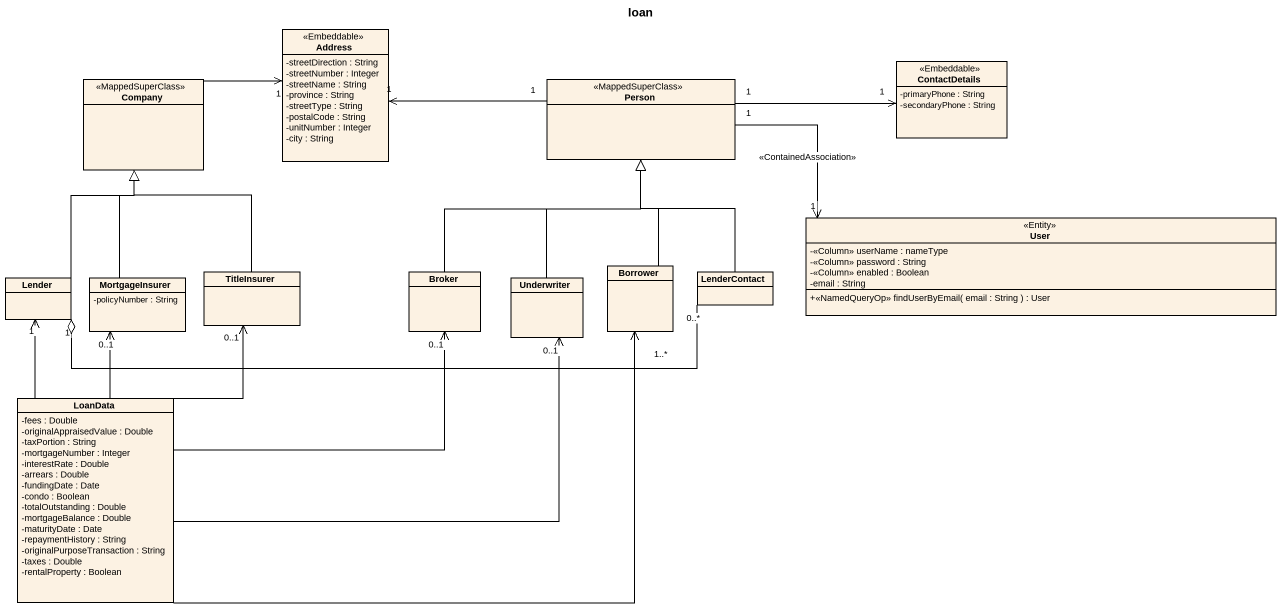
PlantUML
@startuml
title loan
hide circle
hide empty members
skinparam classAttributeIconSize 0
class Address <<Embeddable>> {
  -streetDirection : String
  -streetNumber : Integer
  -streetName : String
  -province : String
  -streetType : String
  -postalCode : String
  -unitNumber : Integer
  -city : String
}
class Company <<MappedSuperClass>>
class "Person" as Person_ <<MappedSuperClass>>
class ContactDetails <<Embeddable>> {
  -primaryPhone : String
  -secondaryPhone : String
}
class User <<Entity>> {
  -<<Column>> userName : nameType
  -<<Column>> password : String
  -<<Column>> enabled : Boolean
  -email : String
  +<<NamedQueryOp>> findUserByEmail( email : String ) : User
}
class TitleInsurer
class Broker
class Borrower
class LenderContact
class Lender
class MortgageInsurer {
  -policyNumber : String
}
class Underwriter
class LoanData {
  -fees : Double
  -originalAppraisedValue : Double
  -taxPortion : String
  -mortgageNumber : Integer
  -interestRate : Double
  -arrears : Double
  -fundingDate : Date
  -condo : Boolean
  -totalOutstanding : Double
  -mortgageBalance : Double
  -maturityDate : Date
  -repaymentHistory : String
  -originalPurposeTransaction : String
  -taxes : Double
  -rentalProperty : Boolean
}
Company -right-> "1" Address
Person_ "1" -left-> "1" Address
Person_ "1" -right-> "1" ContactDetails
Person_ "1" -right-> "1" User : <<ContainedAssociation>>
TitleInsurer -up-|> Company
Broker -up-|> Person_
Borrower -up-|> Person_
LenderContact -up-|> Person_
Lender -up-|> Company
Lender "1" o-right- "0..*" LenderContact
MortgageInsurer -up-|> Company
Underwriter -up-|> Person_
LoanData -up-> "0..1" TitleInsurer
LoanData -right-> "0..1" Broker
LoanData -right-> "1..*" Borrower
LoanData -up-> "1" Lender
LoanData -up-> "0..1" MortgageInsurer
LoanData -right-> "0..1" Underwriter
@enduml
